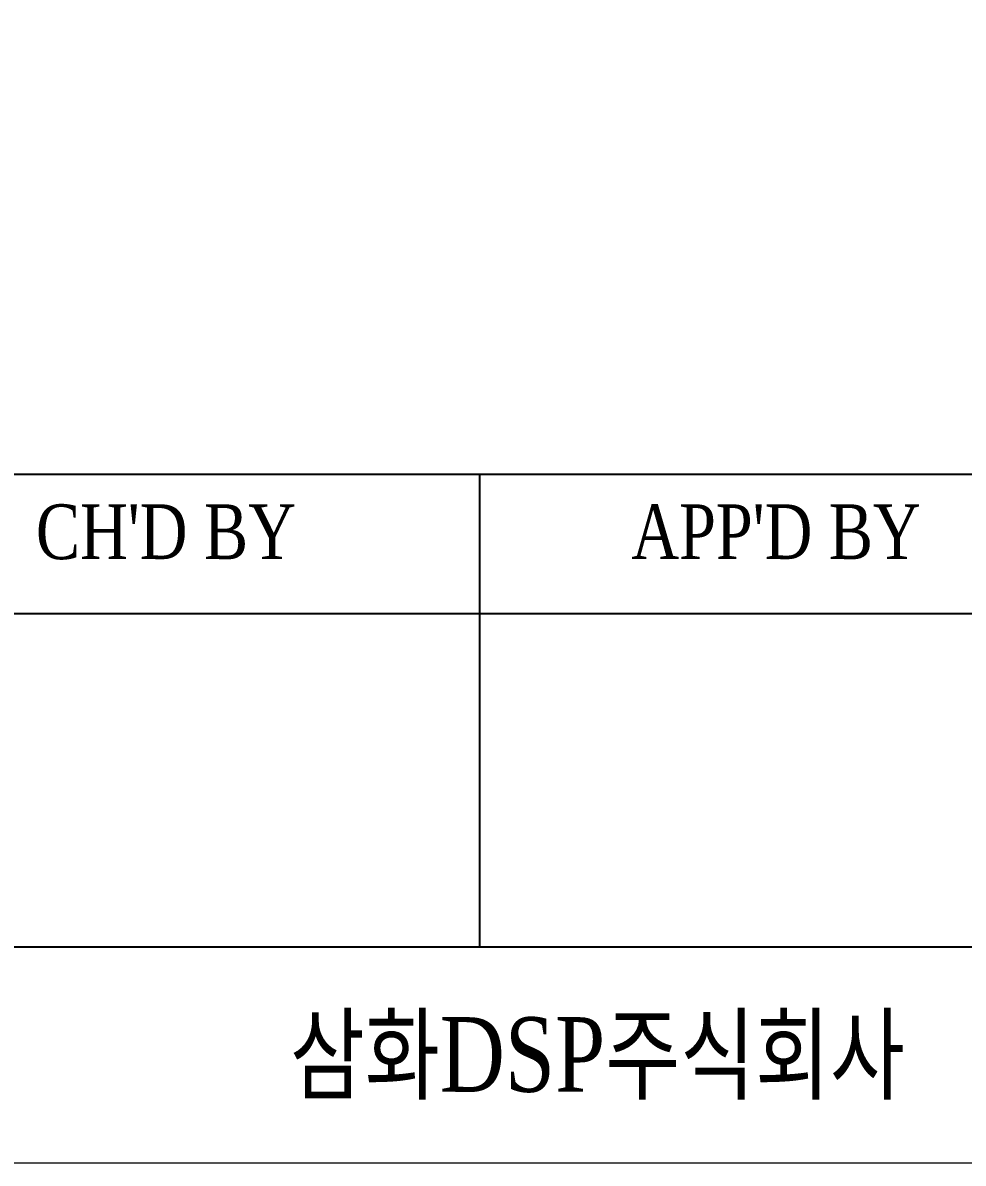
# Model space of a CAD drawing. Header units: millimetres. Extents: x 54 to 1685, y 68 to 1015.
# Drawn here: x 1449.2 to 1524.8, y 432.2 to 523.9 of the extents above; entities that cross this region are included whole.
import ezdxf
from ezdxf.enums import TextEntityAlignment as Align

# ---------------------------------------------------------------- set-up
doc = ezdxf.new("R2010")
doc.units = ezdxf.units.MM
doc.layers.add('40', color=7, linetype='Continuous')
doc.layers.add('70', color=7, linetype='Continuous')
doc.styles.add('SS', font='batang.ttc', dxfattribs={"width": 0.8})

msp = doc.modelspace()

# ---------------------------------------------------------------- linework, layer by layer
for p, q in [((932.544, 487.571), (1679.344, 487.571)), ((1385.944, 476.371), (1679.344, 476.371)), ((1385.944, 449.571), (1679.344, 449.571))]:
    msp.add_line(p, q)
at = {"layer": '40', "color": 0}
msp.add_line((1485.944, 449.571), (1485.944, 487.571), dxfattribs=at)
at = {"layer": '70', "color": 0, "lineweight": 13}
msp.add_lwpolyline([(1685.344, 432.171), (926.544, 432.171), (926.544, 970.971), (1685.344, 970.971)], close=True, dxfattribs=at)

# ---------------------------------------------------------------- texts
at = {"color": 0, "style": 'SS', "width": 0.8}
msp.add_text('삼화DSP주식회사', height=6, dxfattribs=at).set_placement((1470.672, 437.913))
at = {"layer": '40', "color": 0, "style": 'SS', "width": 0.8}
for s, p in [("CH'D BY", (1460.703, 480.74)), ("APP'D BY", (1509.752, 480.74))]:
    msp.add_text(s, height=4.4, dxfattribs=at).set_placement(p, align=Align.CENTER)

doc.saveas('drawing.dxf')
